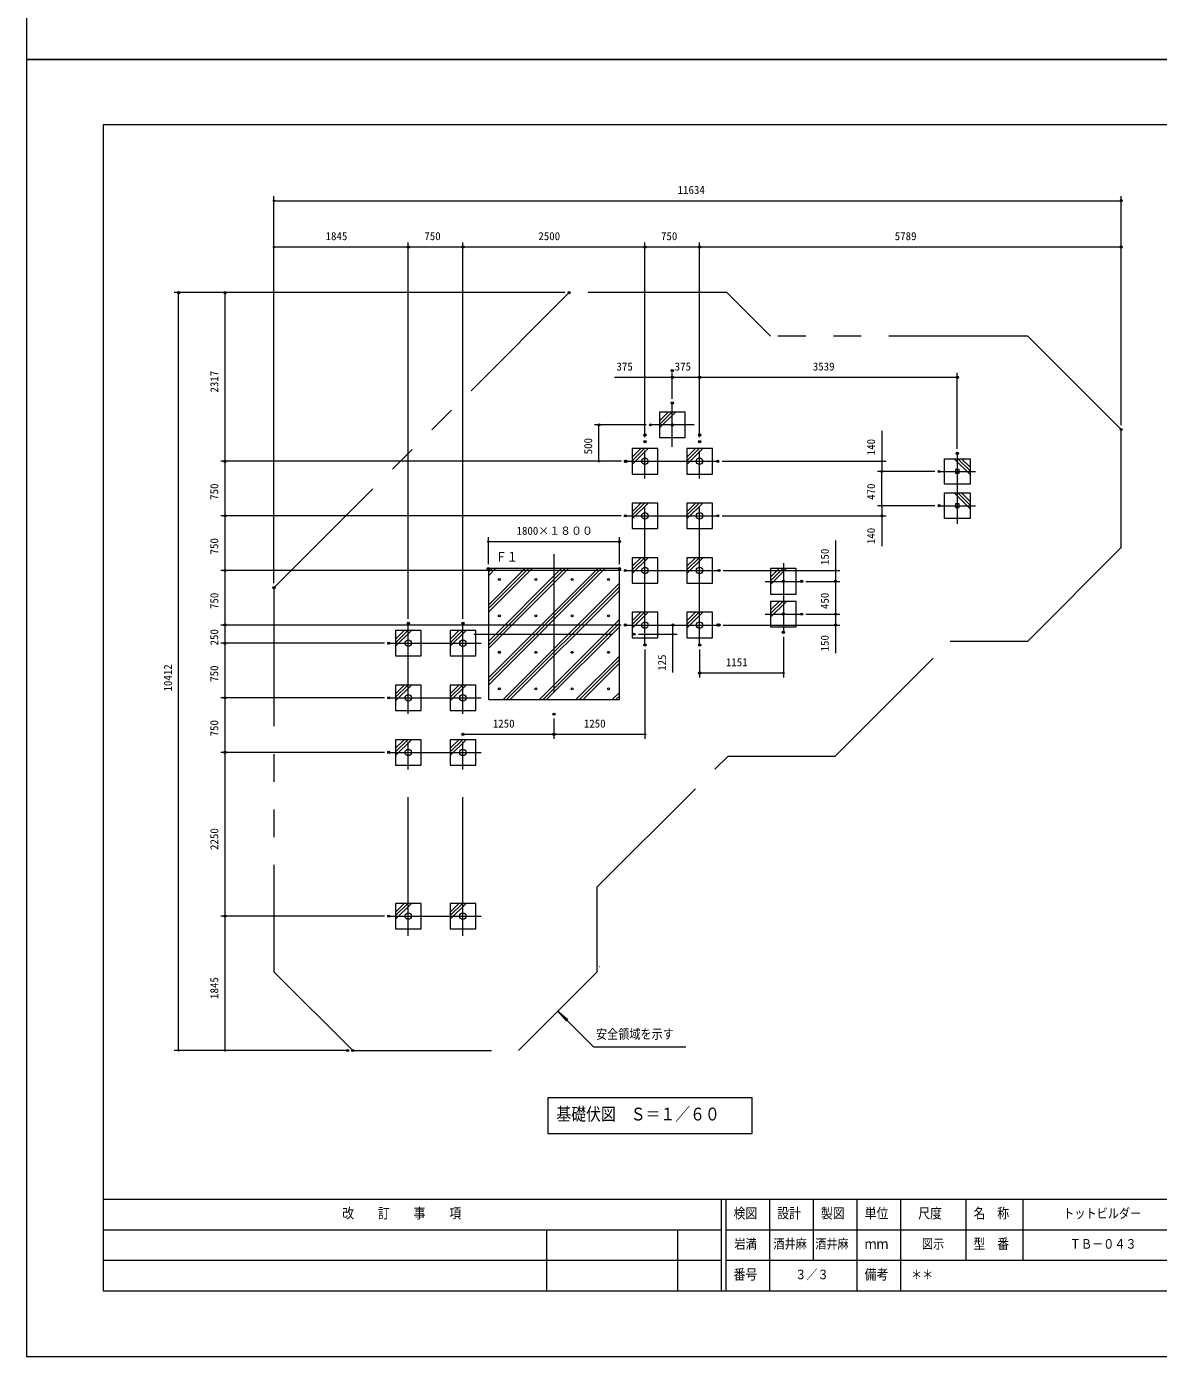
# Model space of a CAD drawing. Units: millimetres on the paper, scale 1:60. Extents: x 0 to 420, y -297 to 594.
# Drawn here: x 0 to 259, y -297 to 7.5 of the extents above; entities that cross this region are included whole.
import ezdxf
from ezdxf.enums import TextEntityAlignment as Align

# ---------------------------------------------------------------- set-up
doc = ezdxf.new("R2010")
doc.units = ezdxf.units.MM
doc.header["$PDMODE"] = 32
doc.header["$PDSIZE"] = 0.5
for name, pattern in [('USER1', [50.8, 31.75, -6.35, 6.35, -6.35]), ('USER2', [19.05, 12.7, -6.35]), ('USER3', [63.5, 31.75, -6.35, 6.35, -6.35, 6.35, -6.35])]:
    doc.linetypes.add(name, pattern=pattern)
doc.layers.add('DEFPOINTS_3', color=7, linetype='Continuous', lineweight=9)
doc.layers.add('LY_1', color=7, linetype='Continuous', lineweight=18)
doc.styles.add('ＭＳ ゴシック', font='')
doc.styles.get('ＭＳ ゴシック').set_extended_font_data('MS Gothic')

# ---------------------------------------------------------------- blocks, each defined once
blk = doc.blocks.new('-000-_DOTSMALL')
at = {"color": 7, "linetype": 'Continuous', "lineweight": 9}
blk.add_circle((0, 0), 0.0625, dxfattribs=at)
blk.add_circle((0, 0), 0.0625, dxfattribs=at)

msp = doc.modelspace()

# ---------------------------------------------------------------- linework, layer by layer
at = {"layer": 'DEFPOINTS_3'}
for p, q in [((0, 297), (0, 0)), ((0, 0), (420, 0)), ((420, 0), (0, 0)), ((0, 0), (0, -297)), ((0, -297), (420, -297))]:
    msp.add_line(p, q, dxfattribs=at)
at = {"layer": 'LY_1', "lineweight": 9}
for p, q in [((17.5, -15), (17.5, -282)), ((402.5, -15), (17.5, -15)), ((150.696, -80.782), (144.862, -80.782)), ((144.862, -80.782), (144.862, -86.615)), ((150.696, -86.615), (150.696, -80.782)), ((144.862, -86.615), (150.696, -86.615)), ((144.446, -89.115), (138.612, -89.115)), ((138.612, -89.115), (138.612, -94.948)), ((144.446, -94.948), (144.446, -89.115)), ((156.946, -89.115), (151.112, -89.115)), ((151.112, -89.115), (151.112, -94.948)), ((156.946, -94.948), (156.946, -89.115)), ((210.096, -91.448), (215.929, -91.448)), ((210.096, -97.282), (210.096, -91.448)), ((213.429, -93.948), (212.596, -93.948)), ((212.596, -93.948), (212.596, -94.782)), ((213.429, -94.782), (213.429, -93.948)), ((215.929, -91.448), (215.929, -97.282)), ((138.612, -94.948), (144.446, -94.948)), ((151.112, -94.948), (156.946, -94.948)), ((215.929, -97.282), (210.096, -97.282)), ((212.596, -94.782), (213.429, -94.782)), ((210.096, -99.282), (215.929, -99.282)), ((210.096, -105.115), (210.096, -99.282)), ((215.929, -99.282), (215.929, -105.115)), ((144.446, -101.615), (138.612, -101.615)), ((138.612, -101.615), (138.612, -107.448)), ((144.446, -107.448), (144.446, -101.615)), ((156.946, -101.615), (151.112, -101.615)), ((151.112, -101.615), (151.112, -107.448)), ((156.946, -107.448), (156.946, -101.615)), ((213.429, -101.782), (212.596, -101.782)), ((212.596, -101.782), (212.596, -102.615)), ((212.596, -102.615), (213.429, -102.615)), ((213.429, -102.615), (213.429, -101.782)), ((215.929, -105.115), (210.096, -105.115)), ((138.612, -107.448), (144.446, -107.448)), ((151.112, -107.448), (156.946, -107.448)), ((144.446, -114.115), (138.612, -114.115)), ((138.612, -114.115), (138.612, -119.948)), ((144.446, -119.948), (144.446, -114.115)), ((156.946, -114.115), (151.112, -114.115)), ((151.112, -114.115), (151.112, -119.948)), ((156.946, -119.948), (156.946, -114.115)), ((135.696, -116.615), (105.696, -116.615)), ((105.696, -116.615), (105.696, -146.615)), ((135.696, -146.615), (135.696, -116.615)), ((176.121, -116.615), (170.287, -116.615)), ((170.287, -116.615), (170.287, -122.448)), ((176.121, -122.448), (176.121, -116.615)), ((138.612, -119.948), (144.446, -119.948)), ((151.112, -119.948), (156.946, -119.948)), ((170.287, -122.448), (176.121, -122.448)), ((176.121, -124.115), (170.287, -124.115)), ((170.287, -124.115), (170.287, -129.948)), ((176.121, -129.948), (176.121, -124.115)), ((144.446, -126.615), (138.612, -126.615)), ((138.612, -126.615), (138.612, -132.448)), ((144.446, -132.448), (144.446, -126.615)), ((156.946, -126.615), (151.112, -126.615)), ((151.112, -126.615), (151.112, -132.448)), ((156.946, -132.448), (156.946, -126.615)), ((90.279, -130.782), (84.446, -130.782)), ((84.446, -130.782), (84.446, -136.615)), ((90.279, -136.615), (90.279, -130.782)), ((102.779, -130.782), (96.946, -130.782)), ((96.946, -130.782), (96.946, -136.615)), ((102.779, -136.615), (102.779, -130.782)), ((170.287, -129.948), (176.121, -129.948)), ((138.612, -132.448), (144.446, -132.448)), ((151.112, -132.448), (156.946, -132.448)), ((84.446, -136.615), (90.279, -136.615)), ((96.946, -136.615), (102.779, -136.615)), ((90.279, -143.282), (84.446, -143.282)), ((84.446, -143.282), (84.446, -149.115)), ((90.279, -149.115), (90.279, -143.282)), ((102.779, -143.282), (96.946, -143.282)), ((96.946, -143.282), (96.946, -149.115)), ((102.779, -149.115), (102.779, -143.282)), ((84.446, -149.115), (90.279, -149.115)), ((96.946, -149.115), (102.779, -149.115)), ((105.696, -146.615), (135.696, -146.615)), ((90.279, -155.782), (84.446, -155.782)), ((84.446, -155.782), (84.446, -161.615)), ((90.279, -161.615), (90.279, -155.782)), ((102.779, -155.782), (96.946, -155.782)), ((96.946, -155.782), (96.946, -161.615)), ((102.779, -161.615), (102.779, -155.782)), ((84.446, -161.615), (90.279, -161.615)), ((96.946, -161.615), (102.779, -161.615)), ((90.279, -193.282), (84.446, -193.282)), ((84.446, -193.282), (84.446, -199.115)), ((90.279, -199.115), (90.279, -193.282)), ((102.779, -193.282), (96.946, -193.282)), ((96.946, -193.282), (96.946, -199.115)), ((102.779, -199.115), (102.779, -193.282)), ((84.446, -199.115), (90.279, -199.115)), ((96.946, -199.115), (102.779, -199.115)), ((17.5, -261), (402.5, -261)), ((159, -261), (159, -282)), ((160, -261), (160, -282)), ((170, -261), (170, -275)), ((180, -261), (180, -275)), ((190, -261), (190, -282)), ((200, -261), (200, -275)), ((215, -261), (215, -275)), ((215, -268), (332.5, -268)), ((160, -275), (402.5, -275)), ((200, -275), (200, -282)), ((17.5, -282), (402.5, -282))]:
    msp.add_line(p, q, dxfattribs=at)
at = {"layer": 'LY_1'}
for p, q in [((56.62, -119.964), (56.62, -31.365)), ((56.62, -32.365), (250.513, -32.365)), ((250.513, -83.756), (250.513, -31.365)), ((56.62, -119.964), (56.62, -41.951)), ((87.362, -128.115), (87.362, -41.951)), ((99.862, -128.115), (99.862, -41.951)), ((141.529, -86.526), (141.529, -41.951)), ((154.029, -86.526), (154.029, -41.951)), ((250.513, -83.756), (250.513, -41.951)), ((56.62, -42.951), (87.362, -42.951)), ((87.362, -42.951), (99.862, -42.951)), ((99.862, -42.951), (141.529, -42.951)), ((141.529, -42.951), (154.029, -42.951)), ((154.029, -42.951), (250.513, -42.951)), ((123.169, -53.415), (33.801, -53.415)), ((34.801, -226.94), (34.801, -53.415)), ((123.169, -53.415), (44.416, -53.415)), ((45.416, -92.032), (45.416, -53.415)), ((134.582, -72.805), (141.529, -72.805)), ((141.529, -72.805), (147.779, -72.805)), ((147.779, -77.698), (147.779, -71.805)), ((147.779, -72.805), (154.029, -72.805)), ((154.029, -72.805), (213.012, -72.805)), ((213.012, -89.198), (213.012, -71.805)), ((144.862, -84.401), (148.482, -80.782)), ((144.862, -83.577), (147.657, -80.782)), ((144.862, -82.752), (146.833, -80.782)), ((141.779, -83.698), (129.991, -83.698)), ((130.991, -92.032), (130.991, -83.698)), ((195.735, -85.076), (195.735, -92.032)), ((138.612, -92.735), (142.232, -89.115)), ((138.612, -91.91), (141.407, -89.115)), ((138.612, -91.085), (140.583, -89.115)), ((151.112, -92.735), (154.732, -89.115)), ((151.112, -91.91), (153.907, -89.115)), ((151.112, -91.085), (153.083, -89.115)), ((136.054, -92.032), (44.416, -92.032)), ((45.416, -104.532), (45.416, -92.032)), ((136.161, -92.032), (129.991, -92.032)), ((159.203, -92.032), (196.735, -92.032)), ((207.846, -94.365), (194.735, -94.365)), ((207.846, -94.365), (194.901, -94.365)), ((195.735, -92.032), (195.735, -94.365)), ((195.735, -102.198), (195.735, -94.365)), ((215.929, -95.068), (212.309, -91.448)), ((215.929, -94.243), (213.134, -91.448)), ((215.929, -93.418), (213.959, -91.448)), ((215.929, -102.901), (212.309, -99.282)), ((215.929, -102.077), (213.134, -99.282)), ((215.929, -101.252), (213.959, -99.282)), ((138.612, -105.235), (142.232, -101.615)), ((138.612, -104.41), (141.407, -101.615)), ((138.612, -103.585), (140.583, -101.615)), ((151.112, -105.235), (154.732, -101.615)), ((151.112, -104.41), (153.907, -101.615)), ((151.112, -103.585), (153.083, -101.615)), ((207.846, -102.198), (194.735, -102.198)), ((207.846, -102.198), (194.901, -102.198)), ((195.735, -102.198), (195.735, -104.532)), ((136.054, -104.532), (44.416, -104.532)), ((45.416, -117.032), (45.416, -104.532)), ((159.203, -104.532), (196.735, -104.532)), ((195.735, -104.532), (195.735, -111.436)), ((105.696, -115.615), (105.696, -109.423)), ((135.696, -115.615), (135.696, -109.423)), ((105.696, -110.423), (135.696, -110.423)), ((185.14, -110.211), (185.14, -117.032)), ((138.612, -117.735), (142.232, -114.115)), ((138.612, -116.91), (141.407, -114.115)), ((138.612, -116.085), (140.583, -114.115)), ((151.112, -117.735), (154.732, -114.115)), ((151.112, -116.91), (153.907, -114.115)), ((151.112, -116.085), (153.083, -114.115)), ((136.054, -117.032), (44.416, -117.032)), ((45.416, -129.532), (45.416, -117.032)), ((131.529, -116.615), (105.696, -142.448)), ((132.354, -116.615), (105.696, -143.273)), ((130.704, -116.615), (105.696, -141.623)), ((123.196, -116.615), (105.696, -134.115)), ((124.021, -116.615), (105.696, -134.94)), ((122.371, -116.615), (105.696, -133.29)), ((114.862, -116.615), (105.696, -125.782)), ((115.687, -116.615), (105.696, -126.606)), ((114.038, -116.615), (105.696, -124.957)), ((106.529, -116.615), (105.696, -117.448)), ((107.354, -116.615), (105.696, -118.273)), ((105.704, -116.615), (105.696, -116.623)), ((159.46, -117.032), (186.14, -117.032)), ((170.287, -120.235), (173.907, -116.615)), ((170.287, -119.41), (173.082, -116.615)), ((170.287, -118.585), (172.258, -116.615)), ((185.14, -117.032), (185.14, -119.532)), ((135.696, -119.957), (109.038, -146.615)), ((135.696, -120.782), (109.862, -146.615)), ((135.696, -121.606), (110.687, -146.615)), ((178.371, -119.532), (186.14, -119.532)), ((185.14, -119.532), (185.14, -127.032)), ((170.287, -127.735), (173.907, -124.115)), ((170.287, -126.91), (173.082, -124.115)), ((170.287, -126.085), (172.258, -124.115)), ((138.612, -130.235), (142.232, -126.615)), ((138.612, -129.41), (141.407, -126.615)), ((138.612, -128.585), (140.583, -126.615)), ((151.112, -130.235), (154.732, -126.615)), ((151.112, -129.41), (153.907, -126.615)), ((151.112, -128.585), (153.083, -126.615)), ((178.371, -127.032), (186.14, -127.032)), ((185.14, -127.032), (185.14, -129.532)), ((136.054, -129.532), (44.416, -129.532)), ((45.416, -133.698), (45.416, -129.532)), ((84.446, -134.401), (88.066, -130.782)), ((84.446, -133.577), (87.241, -130.782)), ((84.446, -132.752), (86.416, -130.782)), ((96.946, -134.401), (100.566, -130.782)), ((96.946, -133.577), (99.741, -130.782)), ((96.946, -132.752), (98.916, -130.782)), ((135.696, -128.29), (117.371, -146.615)), ((135.696, -129.115), (118.196, -146.615)), ((135.696, -129.94), (119.021, -146.615)), ((147.898, -131.615), (147.898, -129.532)), ((159.46, -129.532), (186.14, -129.532)), ((185.14, -129.532), (185.14, -135.99)), ((81.887, -133.698), (44.416, -133.698)), ((45.416, -146.198), (45.416, -133.698)), ((140.029, -131.615), (148.898, -131.615)), ((147.898, -140.431), (147.898, -131.615)), ((173.204, -132.198), (173.204, -141.519)), ((135.696, -136.623), (125.704, -146.615)), ((141.529, -135.115), (141.529, -155.56)), ((154.029, -135.115), (154.029, -141.519)), ((135.696, -137.448), (126.529, -146.615)), ((135.696, -138.273), (127.354, -146.615)), ((173.204, -140.519), (154.029, -140.519)), ((84.446, -146.901), (88.066, -143.282)), ((84.446, -146.077), (87.241, -143.282)), ((84.446, -145.252), (86.416, -143.282)), ((96.946, -146.901), (100.566, -143.282)), ((96.946, -146.077), (99.741, -143.282)), ((96.946, -145.252), (98.916, -143.282)), ((135.696, -144.957), (134.038, -146.615)), ((135.696, -145.782), (134.862, -146.615)), ((81.887, -146.198), (44.416, -146.198)), ((45.416, -158.698), (45.416, -146.198)), ((120.696, -150.948), (120.696, -155.56)), ((120.696, -154.56), (99.862, -154.56)), ((141.529, -154.56), (120.696, -154.56)), ((84.446, -159.401), (88.066, -155.782)), ((84.446, -158.577), (87.241, -155.782)), ((84.446, -157.752), (86.416, -155.782)), ((96.946, -159.401), (100.566, -155.782)), ((96.946, -158.577), (99.741, -155.782)), ((96.946, -157.752), (98.916, -155.782)), ((81.887, -158.698), (44.416, -158.698)), ((81.887, -158.698), (44.416, -158.698)), ((45.416, -196.198), (45.416, -158.698)), ((84.446, -196.901), (88.066, -193.282)), ((84.446, -196.077), (87.241, -193.282)), ((84.446, -195.252), (86.416, -193.282)), ((96.946, -196.901), (100.566, -193.282)), ((96.946, -196.077), (99.741, -193.282)), ((96.946, -195.252), (98.916, -193.282)), ((81.887, -196.198), (44.416, -196.198)), ((45.416, -226.94), (45.416, -196.198)), ((129.765, -226.1), (121.601, -217.936)), ((121.601, -217.936), (123.899, -219.864)), ((121.601, -217.936), (123.529, -220.234)), ((73.628, -226.94), (33.801, -226.94)), ((72.471, -226.94), (44.416, -226.94)), ((129.765, -226.1), (150.889, -226.1)), ((166.092, -237.791), (119.292, -237.791)), ((119.292, -237.791), (119.292, -245.924)), ((166.092, -245.924), (166.092, -237.791)), ((119.292, -245.924), (166.092, -245.924)), ((228, -261), (228, -275)), ((17.5, -268), (159, -268)), ((119, -268), (119, -282)), ((149, -268), (149, -282)), ((160, -268), (215, -268)), ((17.5, -275), (159, -275)), ((170, -275), (170, -282))]:
    msp.add_line(p, q, dxfattribs=at)
at = {"layer": 'LY_1', "linetype": 'USER3'}
for p, q in [((124.169, -53.415), (56.62, -120.964)), ((160.271, -53.415), (124.169, -53.415)), ((170.221, -63.365), (160.271, -53.415)), ((229.121, -63.365), (170.221, -63.365)), ((250.513, -84.756), (229.121, -63.365)), ((250.512, -111.807), (250.513, -84.756)), ((229.122, -133.198), (250.512, -111.807)), ((56.62, -120.964), (56.62, -208.932)), ((185.019, -159.577), (211.397, -133.198)), ((211.397, -133.198), (229.122, -133.198)), ((130.605, -189.507), (160.536, -159.577)), ((160.536, -159.577), (185.019, -159.577)), ((130.605, -208.932), (130.605, -189.507)), ((56.62, -208.932), (74.628, -226.94)), ((112.597, -226.94), (130.605, -208.932)), ((131.07, -207.709), (131.112, -207.709)), ((74.628, -226.94), (112.597, -226.94))]:
    msp.add_line(p, q, dxfattribs=at)
at = {"layer": 'LY_1', "linetype": 'USER1'}
for p, q in [((147.779, -88.698), (147.779, -78.698)), ((152.779, -83.698), (142.779, -83.698)), ((141.529, -134.115), (141.529, -87.526)), ((154.029, -134.115), (154.029, -87.526)), ((213.012, -90.198), (213.012, -106.365)), ((137.054, -92.032), (158.203, -92.032)), ((208.846, -94.365), (217.179, -94.365)), ((208.846, -102.198), (217.179, -102.198)), ((137.054, -104.532), (158.203, -104.532)), ((120.696, -113.282), (120.696, -149.948)), ((173.204, -115.365), (173.204, -131.198)), ((137.054, -117.032), (158.203, -117.032)), ((169.037, -119.532), (177.371, -119.532)), ((169.037, -127.032), (177.371, -127.032)), ((87.362, -200.701), (87.362, -129.115)), ((99.862, -200.701), (99.862, -129.115)), ((137.054, -129.532), (158.203, -129.532)), ((82.887, -133.698), (104.036, -133.698)), ((102.362, -131.615), (139.029, -131.615)), ((82.887, -146.198), (104.036, -146.198)), ((82.887, -158.698), (104.036, -158.698)), ((82.887, -196.198), (104.036, -196.198))]:
    msp.add_line(p, q, dxfattribs=at)
at = {"layer": 'LY_1', "lineweight": 9}
for centre, radius in [((147.779, -83.698), 0.283), ((141.529, -92.032), 0.743), ((154.029, -92.032), 0.743), ((141.529, -104.532), 0.743), ((154.029, -104.532), 0.743), ((154.029, -104.532), 0.742), ((141.529, -117.032), 0.743), ((154.029, -117.032), 0.743), ((108.196, -119.115), 0.227), ((116.529, -119.115), 0.227), ((124.862, -119.115), 0.227), ((133.196, -119.115), 0.227), ((173.204, -119.532), 0.283), ((108.196, -127.448), 0.227), ((116.529, -127.448), 0.227), ((124.862, -127.448), 0.227), ((133.196, -127.448), 0.227), ((173.204, -127.032), 0.283), ((141.529, -129.532), 0.743), ((154.029, -129.532), 0.743), ((154.029, -129.532), 0.742), ((87.362, -133.698), 0.743), ((99.862, -133.698), 0.743), ((108.196, -135.782), 0.227), ((116.529, -135.782), 0.227), ((124.862, -135.782), 0.227), ((133.196, -135.782), 0.227), ((87.362, -146.198), 0.743), ((99.862, -146.198), 0.743), ((108.196, -144.115), 0.227), ((116.529, -144.115), 0.227), ((124.862, -144.115), 0.227), ((133.196, -144.115), 0.227), ((87.362, -158.698), 0.743), ((99.862, -158.698), 0.743), ((87.362, -196.198), 0.743), ((99.862, -196.198), 0.743)]:
    msp.add_circle(centre, radius, dxfattribs=at)
at = {"layer": 'LY_1', "linetype": 'USER2'}
msp.add_circle((108.196, -135.782), 0.227, dxfattribs=at)
at = {"layer": 'LY_1', "lineweight": 9}
msp.add_arc((108.102, -135.688), 0.133, 90, 180, dxfattribs=at)
at = {"layer": 'LY_1'}
for p in [(250.513, -32.365), (87.362, -42.951), (99.862, -42.951), (141.529, -42.951), (154.029, -42.951), (250.513, -42.951), (34.801, -53.415), (45.416, -53.415), (124.169, -53.415), (124.169, -53.415), (147.779, -71.303), (147.779, -72.805), (154.029, -72.805), (213.012, -72.805), (147.779, -78.698), (130.991, -83.698), (142.779, -83.698), (250.513, -84.756), (250.513, -84.756), (141.529, -86.032), (141.529, -87.526), (141.529, -87.526), (154.029, -86.008), (154.029, -86.032), (154.029, -87.526), (154.029, -87.526), (213.012, -90.198), (45.416, -92.032), (137.054, -92.032), (137.054, -92.032), (137.161, -92.032), (158.203, -92.032), (195.735, -94.365), (195.735, -94.365), (208.846, -94.365), (208.846, -94.365), (208.846, -102.198), (208.846, -102.198), (45.416, -104.532), (137.054, -104.532), (137.054, -104.532), (158.203, -104.532), (195.735, -104.532), (135.696, -110.423), (45.416, -117.032), (105.696, -116.615), (135.696, -116.615), (137.054, -117.032), (137.054, -117.032), (158.46, -117.032), (56.62, -120.964), (56.62, -120.964), (177.371, -119.532), (177.371, -119.532), (185.14, -119.532), (177.371, -127.032), (177.371, -127.032), (185.14, -127.032), (45.416, -129.532), (87.362, -129.115), (87.362, -129.115), (99.862, -129.115), (99.862, -129.115), (99.862, -129.115), (137.054, -129.532), (137.054, -129.532), (147.898, -129.532), (158.203, -129.532), (158.46, -129.532), (185.14, -129.532), (45.416, -133.698), (82.887, -133.698), (82.887, -133.698), (139.029, -131.615), (141.529, -134.115), (154.029, -134.115), (173.204, -131.198), (154.029, -140.519), (45.416, -146.198), (82.887, -146.198), (82.887, -146.198), (120.696, -149.948), (120.696, -149.948), (99.862, -154.56), (120.696, -154.56), (45.416, -158.698), (82.887, -158.698), (82.887, -158.698), (45.416, -196.198), (82.887, -196.198), (82.887, -196.198), (73.471, -226.94), (74.628, -226.94)]:
    msp.add_point(p, dxfattribs=at)

# ---------------------------------------------------------------- block references
at = {"layer": 'LY_1', "xscale": 2.32, "yscale": 2.32}
for p, rotation in [((56.62, -32.365), 180), ((56.62, -42.951), 180), ((87.362, -42.951), 180), ((99.862, -42.951), 180), ((141.529, -42.951), 180), ((154.029, -42.951), 179.99986), ((250.513, -42.951), 359.99986), ((34.801, -53.415), 90), ((45.416, -53.415), 90), ((141.529, -72.805), 180), ((147.779, -72.805), 180), ((154.029, -72.805), 180), ((130.991, -83.698), 90), ((45.416, -92.032), 270), ((45.416, -92.032), 90), ((130.991, -92.032), 270), ((195.735, -92.032), 90), ((195.735, -94.365), 270), ((195.735, -94.365), 90), ((195.735, -102.198), 90), ((195.735, -102.198), 270), ((45.416, -104.532), 270), ((45.416, -104.532), 90), ((195.735, -104.532), 270), ((105.696, -110.423), 180), ((45.416, -117.032), 270), ((45.416, -117.032), 90), ((185.14, -117.032), 90), ((185.14, -119.532), 90), ((185.14, -119.532), 270), ((185.14, -127.032), 90), ((185.14, -127.032), 270), ((45.416, -129.532), 270), ((45.416, -129.532), 90), ((147.898, -129.532), 90), ((185.14, -129.532), 270), ((45.416, -133.698), 270), ((45.416, -133.698), 90), ((147.898, -131.615), 270), ((154.029, -140.519), 180), ((45.416, -146.198), 270), ((45.416, -146.198), 90), ((99.862, -154.56), 180), ((120.696, -154.56), 180), ((45.416, -158.698), 90), ((45.416, -158.698), 270), ((45.416, -196.198), 90), ((45.416, -196.198), 270), ((34.801, -226.94), 270), ((45.416, -226.94), 270)]:
    msp.add_blockref('-000-_DOTSMALL', p, dxfattribs=dict(at, rotation=rotation))
for p in [(250.513, -32.365), (87.362, -42.951), (99.862, -42.951), (141.529, -42.951), (154.029, -42.951), (147.779, -72.805), (154.029, -72.805), (213.012, -72.805), (135.696, -110.423), (173.204, -140.519), (120.696, -154.56), (141.529, -154.56)]:
    msp.add_blockref('-000-_DOTSMALL', p, dxfattribs=at)

# ---------------------------------------------------------------- texts
at = {"layer": 'LY_1', "style": 'ＭＳ ゴシック'}
for s, p in [('11634', (148.994, -31.365)), ('1845', (68.419, -41.951)), ('750', (91.028, -41.951)), ('2500', (117.124, -41.951)), ('750', (145.194, -41.951)), ('5789', (198.688, -41.951)), ('375', (134.999, -71.805)), ('375', (148.321, -71.805)), ('3539', (179.937, -71.805)), ('1800×１８００', (112.124, -109.423)), ('1151', (160.04, -139.519)), ('1250', (106.702, -153.56)), ('1250', (127.536, -153.56))]:
    msp.add_text(s, height=1.833, dxfattribs=at).set_placement(p, align=Align.BOTTOM_LEFT)
for s, p in [('2317', (44.416, -76.295)), ('500', (129.991, -90.448)), ('140', (194.735, -90.655)), ('750', (44.416, -100.866)), ('470', (194.735, -100.866)), ('140', (194.735, -111.015)), ('750', (44.416, -113.366)), ('150', (184.14, -115.79)), ('750', (44.416, -125.866)), ('450', (184.14, -125.866)), ('250', (44.416, -134.2)), ('150', (184.14, -135.569)), ('125', (146.898, -140.015)), ('10412', (33.801, -144.756)), ('750', (44.416, -142.533)), ('750', (44.416, -155.033)), ('2250', (44.416, -181.039)), ('1845', (44.416, -215.141))]:
    msp.add_text(s, height=1.833, rotation=90, dxfattribs=at).set_placement(p, align=Align.BOTTOM_LEFT)
at = {"layer": 'LY_1', "style": 'ＭＳ ゴシック', "width": 0.85}
for s, height, p in [('Ｆ１', 2.199, (107.325, -115.647)), ('安全領域を示す', 2.199, (130.306, -224.95)), ('基礎伏図\u3000Ｓ＝１／６０', 2.933, (121.247, -243.857)), ('改\u3000\u3000訂\u3000\u3000事\u3000\u3000項', 2.346, (72.25, -266.1)), ('検図', 2.346, (161.8, -266.1)), ('設計', 2.346, (171.8, -266.1)), ('製図', 2.346, (181.8, -266.1)), ('単位', 2.346, (191.8, -266.1)), ('尺度', 2.346, (204.05, -266.1)), ('名\u3000称', 2.346, (216.7, -266.1)), ('トットビルダー', 2.199, (237.25, -266)), ('岩満', 2.199, (162, -273)), ('酒井麻', 2.199, (170.917, -273)), ('酒井麻', 2.199, (180.5, -273)), ('ｍｍ', 2.346, (191.8, -273.1)), ('図示', 2.199, (204.917, -273)), ('型\u3000番', 2.346, (216.7, -273.1)), ('ＴＢ－０４３', 2.199, (238.75, -273)), ('番号', 2.346, (161.8, -280.1)), ('３／３', 2.199, (175.917, -280)), ('備考', 2.346, (191.8, -280.1)), ('＊＊', 2.199, (202.417, -280))]:
    msp.add_text(s, height=height, dxfattribs=at).set_placement(p, align=Align.BOTTOM_LEFT)

doc.saveas('drawing.dxf')
